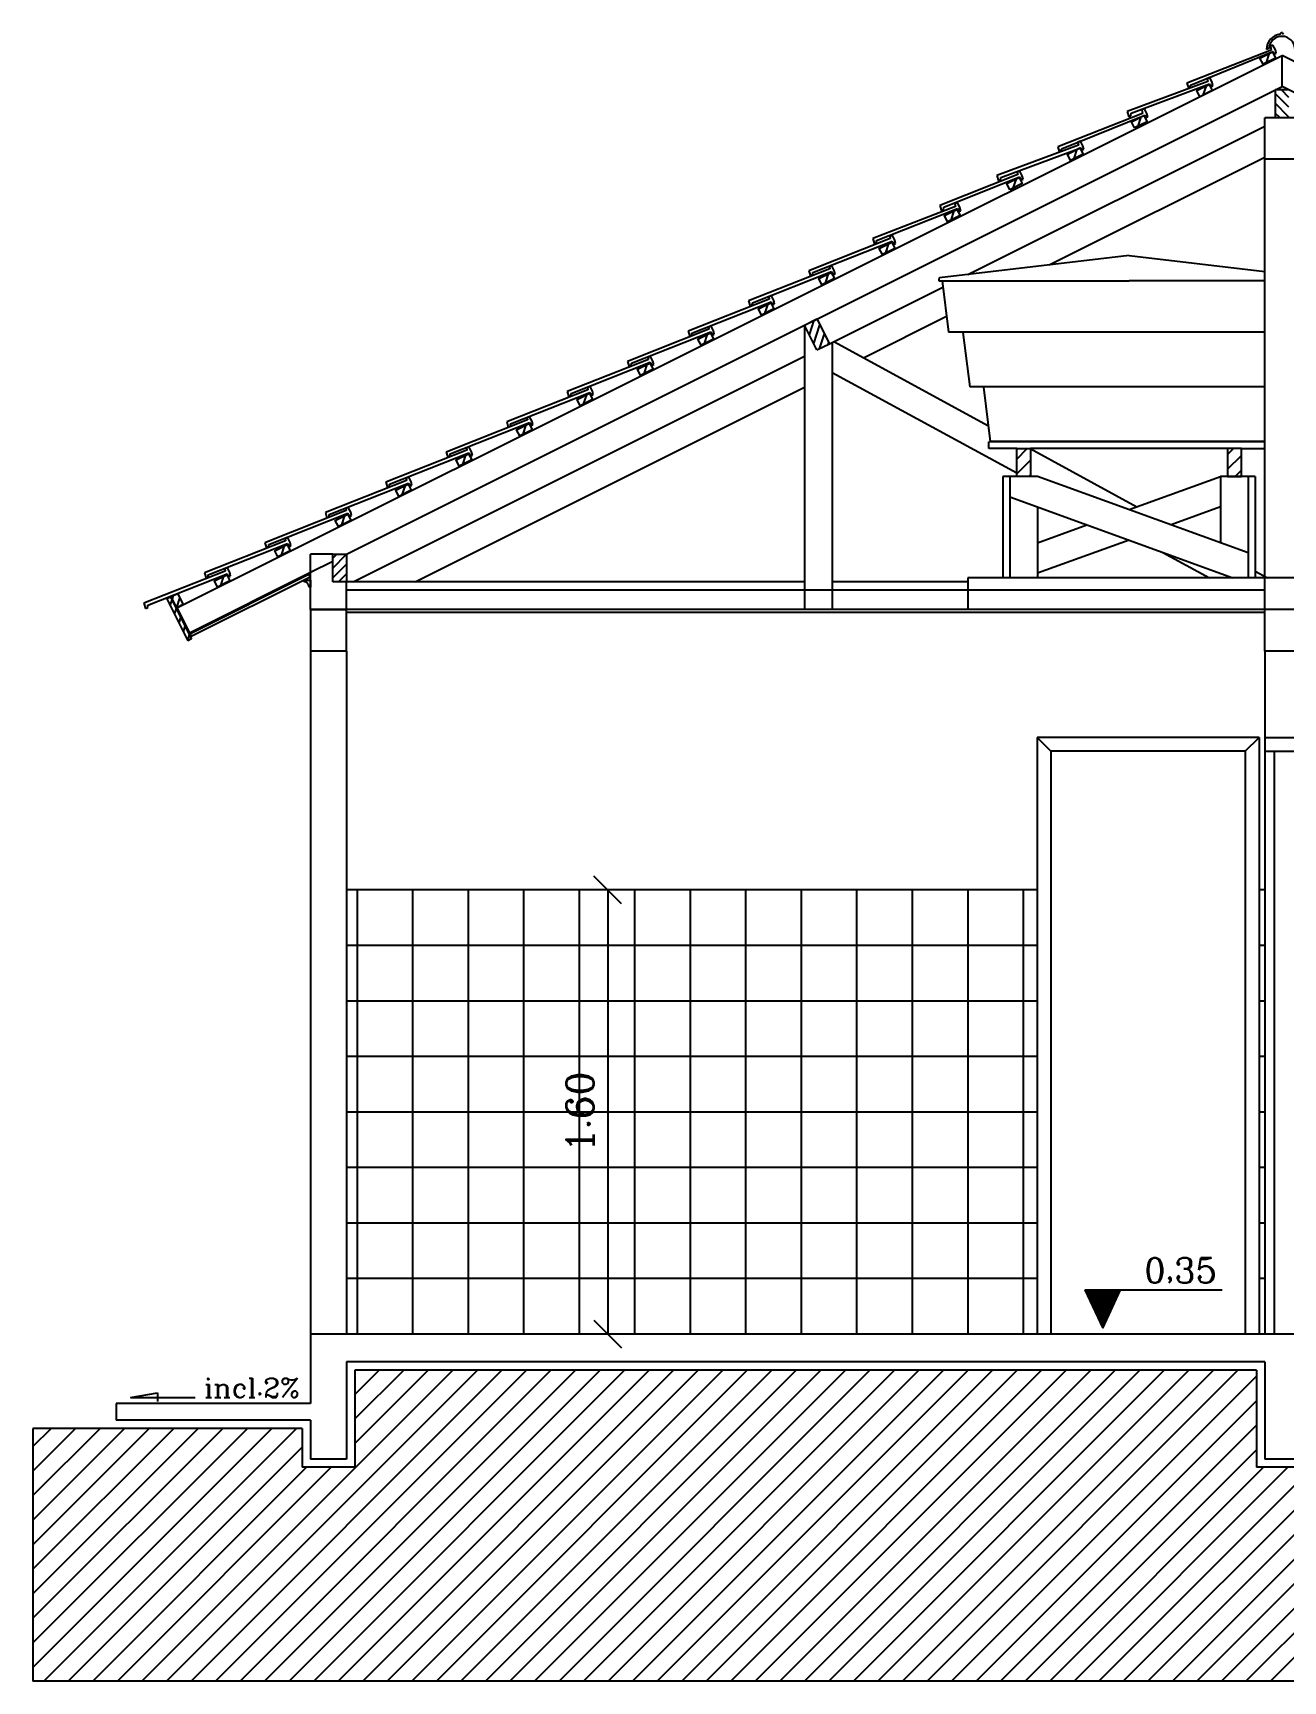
# Model space of a CAD drawing. Extents: x -36 to 60, y 199 to 483.
# Drawn here: x -20.31 to -15.81, y 214.14 to 220.07 of the extents above; entities that cross this region are included whole.
import ezdxf
from ezdxf.enums import TextEntityAlignment as Align

# ---------------------------------------------------------------- set-up
doc = ezdxf.new("R2010")
doc.units = 0
doc.header["$LTSCALE"] = 20
doc.linetypes.add('DASHED2', pattern=[0.375, 0.25, -0.125])
doc.layers.get('0').update_dxf_attribs({"linetype": 'CONTINUOUS'})
doc.layers.get('DEFPOINTS').update_dxf_attribs({"linetype": 'CONTINUOUS'})
for name, color, linetype in [('AZULEJO', 30, 'CONTINUOUS'), ('CONCRETO', 5, 'CONTINUOUS'), ('CORTETERRA', 244, 'CONTINUOUS'), ('COTAS', 30, 'CONTINUOUS'), ('EQUIPAMENTOS', 244, 'CONTINUOUS'), ('MADEIRAME', 244, 'CONTINUOUS'), ('PAREDE', 7, 'CONTINUOUS'), ('PAREDECORTE', 3, 'CONTINUOUS'), ('PISO', 244, 'CONTINUOUS'), ('PORTA', 1, 'CONTINUOUS'), ('TEXTO', 1, 'CONTINUOUS'), ('VISTAL', 30, 'CONTINUOUS'), ('VISTAP', 244, 'CONTINUOUS')]:
    doc.layers.add(name, color=color, linetype=linetype)
doc.styles.add('ROMANC', font='romanc')
doc.dimstyles.get("Standard").update_dxf_attribs({"dimscale": 0, "dimtxt": 0.1, "dimasz": 0.05, "dimexe": 0.1, "dimexo": 0.062, "dimgap": 0.05, "dimtad": 1, "dimtoh": 1, "dimzin": 0, "dimtxsty": 'ROMANC', "dimblk1": 'DOT', "dimblk2": 'DOT', "dimsah": 1, "dimcen": 0.09, "dimclrd": 202, "dimclre": 202, "dimclrt": 244, "dimazin": 3, "dimtfac": 1, "dimtofl": 0, "dimtmove": 0, "dimatfit": 3, "dimtolj": 1, "dimtzin": 0})

# ---------------------------------------------------------------- blocks, each defined once
blk = doc.blocks.new('*X10')
at = {"color": 0, "linetype": 'DASHED2'}
for p, q in [((144.7944, 79.1395), (144.7978, 79.143)), ((144.8082, 79.118), (144.8332, 79.143)), ((144.8436, 79.118), (144.8444, 79.1188))]:
    blk.add_line(p, q, dxfattribs=at)
blk = doc.blocks.new('*X9')
at = {"color": 0, "linetype": 'DASHED2'}
for p, q in [((147.0522, 79.1346), (147.0796, 79.162)), ((147.0522, 79.0992), (147.1022, 79.1492)), ((147.0522, 79.0639), (147.1022, 79.1139)), ((147.0856, 79.062), (147.1022, 79.0785))]:
    blk.add_line(p, q, dxfattribs=at)
blk = doc.blocks.new('*X11')
at = {"color": 0, "linetype": 'DASHED2'}
for p, q in [((146.4352, 78.9772), (146.4741, 79.0161)), ((146.4352, 79.0126), (146.4388, 79.0161)), ((146.4352, 78.9419), (146.4852, 78.9919)), ((146.4448, 78.9161), (146.4852, 78.9565)), ((146.4802, 78.9161), (146.4852, 78.9212))]:
    blk.add_line(p, q, dxfattribs=at)
blk = doc.blocks.new('*X6')
at = {"color": 0, "linetype": 'DASHED2'}
for p, q in [((144.1572, 77.7245), (144.1722, 77.7395)), ((144.1572, 77.6892), (144.2072, 77.7392)), ((144.1572, 77.6538), (144.2072, 77.7038)), ((144.1782, 77.6395), (144.2072, 77.6685))]:
    blk.add_line(p, q, dxfattribs=at)
blk = doc.blocks.new('*X12')
at = {"color": 0, "linetype": 'DASHED2'}
for p, q in [((142.7874, 77.5214), (142.8024, 77.5364)), ((142.7874, 77.486), (142.8024, 77.501)), ((142.7874, 77.4507), (142.8024, 77.4657)), ((142.7874, 77.4153), (142.8024, 77.4303)), ((142.7874, 77.38), (142.8024, 77.395))]:
    blk.add_line(p, q, dxfattribs=at)
blk = doc.blocks.new('*X13')
at = {"color": 0, "linetype": 'DASHED2'}
for p, q in [((142.805, 77.539), (142.8141, 77.5481)), ((142.805, 77.5037), (142.83, 77.5287))]:
    blk.add_line(p, q, dxfattribs=at)
blk = doc.blocks.new('*X25')
at = {"color": 0, "linetype": 'CONTINUOUS'}
for p, q in [((-9.3923, 241.6129), (-9.3542, 241.6511)), ((-9.3923, 241.5599), (-9.3423, 241.6099)), ((-8.6329, 241.6299), (-8.6117, 241.6511)), ((-8.6329, 241.5768), (-8.5829, 241.6268)), ((-9.3481, 241.5511), (-9.3423, 241.5568)), ((-8.6056, 241.5511), (-8.5829, 241.5738))]:
    blk.add_line(p, q, dxfattribs=at)
blk = doc.blocks.new('*X23')
at = {"color": 0}
for p, q in [((191.8346, 96.81), (191.8357, 96.8112)), ((191.8352, 96.8088), (191.8375, 96.8112)), ((191.8357, 96.8076), (191.8392, 96.8112)), ((191.8363, 96.8064), (191.841, 96.8112)), ((191.8369, 96.8052), (191.8428, 96.8112)), ((191.8374, 96.804), (191.8445, 96.8112)), ((191.838, 96.8028), (191.8463, 96.8112)), ((191.8386, 96.8016), (191.8481, 96.8112)), ((191.8391, 96.8004), (191.8498, 96.8112)), ((191.8397, 96.7992), (191.8516, 96.8112)), ((191.8403, 96.798), (191.8534, 96.8112)), ((191.8408, 96.7968), (191.8551, 96.8112)), ((191.8414, 96.7956), (191.8569, 96.8112)), ((191.842, 96.7944), (191.8587, 96.8112)), ((191.8425, 96.7932), (191.8605, 96.8112)), ((191.8431, 96.792), (191.8622, 96.8112)), ((191.8436, 96.7908), (191.864, 96.8112)), ((191.8442, 96.7896), (191.8658, 96.8112)), ((191.8448, 96.7884), (191.8675, 96.8112)), ((191.8453, 96.7872), (191.8693, 96.8112)), ((191.8459, 96.786), (191.8711, 96.8112)), ((191.8465, 96.7848), (191.8728, 96.8112)), ((191.847, 96.7836), (191.8746, 96.8112)), ((191.8476, 96.7824), (191.8764, 96.8112)), ((191.8482, 96.7812), (191.8781, 96.8112)), ((191.8487, 96.78), (191.8799, 96.8112)), ((191.8493, 96.7788), (191.8817, 96.8112)), ((191.8499, 96.7776), (191.8834, 96.8112)), ((191.8504, 96.7764), (191.8852, 96.8112)), ((191.851, 96.7752), (191.887, 96.8112)), ((191.8516, 96.774), (191.8887, 96.8112)), ((191.8521, 96.7728), (191.8905, 96.8112)), ((191.8527, 96.7716), (191.8923, 96.8112)), ((191.8533, 96.7704), (191.894, 96.8112)), ((191.8538, 96.7692), (191.8958, 96.8112)), ((191.8544, 96.768), (191.8976, 96.8112)), ((191.855, 96.7668), (191.8972, 96.809)), ((191.8555, 96.7656), (191.8957, 96.8057)), ((191.8561, 96.7644), (191.8942, 96.8025)), ((191.8567, 96.7632), (191.8927, 96.7992)), ((191.8572, 96.762), (191.8913, 96.796)), ((191.8578, 96.7608), (191.8898, 96.7928)), ((191.8584, 96.7596), (191.8883, 96.7895)), ((191.8589, 96.7584), (191.8868, 96.7863)), ((191.8595, 96.7572), (191.8853, 96.783)), ((191.8601, 96.756), (191.8839, 96.7798)), ((191.8606, 96.7548), (191.8824, 96.7765)), ((191.8612, 96.7536), (191.8809, 96.7733)), ((191.8618, 96.7524), (191.8794, 96.77)), ((191.8623, 96.7512), (191.8779, 96.7668)), ((191.8629, 96.75), (191.8765, 96.7635)), ((191.8635, 96.7488), (191.875, 96.7603)), ((191.864, 96.7476), (191.8735, 96.757)), ((191.8646, 96.7464), (191.872, 96.7538)), ((191.8652, 96.7452), (191.8705, 96.7505)), ((191.8657, 96.744), (191.8691, 96.7473)), ((191.8663, 96.7428), (191.8676, 96.744))]:
    blk.add_line(p, q, dxfattribs=at)
blk = doc.blocks.new('_OBLIQUE')
at = {"color": 0, "linetype": 'BYBLOCK'}
blk.add_line((-0.5, -0.5), (0.5, 0.5), dxfattribs=at)
blk = doc.blocks.new('*D26')
at = {"color": 30, "linetype": 'BYBLOCK'}
for p, q in [((-18.0413, 216.9861), (-18.3381, 216.9861)), ((-18.2381, 216.9861), (-18.2381, 215.3861)), ((-18.0413, 215.3861), (-18.3381, 215.3861))]:
    blk.add_line(p, q, dxfattribs=at)
at = {"layer": 'DEFPOINTS', "color": 0, "linetype": 'BYBLOCK'}
for p in [(-17.1413, 216.9861), (-18.2381, 215.3861), (-17.1413, 215.3861)]:
    blk.add_point(p, dxfattribs=at)
at = {"color": 30, "linetype": 'BYBLOCK', "xscale": 0.1, "yscale": 0.1, "zscale": 0.1}
for p, rotation in [((-18.2381, 216.9861), 90), ((-18.2381, 215.3861), 270)]:
    blk.add_blockref('_OBLIQUE', p, dxfattribs=dict(at, rotation=rotation))
at = {"color": 244, "linetype": 'BYBLOCK', "insert": (-18.3381, 216.1861), "char_height": 0.1, "attachment_point": 5, "rotation": 90, "style": 'ROMANC'}
blk.add_mtext('\\A1;1.60', dxfattribs=at)
blk = doc.blocks.new('*X122')
at = {"color": 0, "linetype": 'CONTINUOUS'}
for p, q in [((-19.9162, 214.1361), (-18.7962, 215.2561)), ((-19.8278, 214.1361), (-18.7078, 215.2561)), ((-19.7394, 214.1361), (-18.6194, 215.2561)), ((-19.651, 214.1361), (-18.531, 215.2561)), ((-19.5626, 214.1361), (-18.4426, 215.2561)), ((-19.4743, 214.1361), (-18.3543, 215.2561)), ((-19.3859, 214.1361), (-18.2659, 215.2561)), ((-19.2975, 214.1361), (-18.1775, 215.2561)), ((-19.2091, 214.1361), (-18.0891, 215.2561)), ((-19.1488, 214.9919), (-18.8846, 215.2561)), ((-19.1488, 215.0803), (-18.973, 215.2561)), ((-19.1488, 215.1687), (-19.0614, 215.2561)), ((-19.1207, 214.1361), (-18.0007, 215.2561)), ((-19.0323, 214.1361), (-17.9123, 215.2561)), ((-18.9439, 214.1361), (-17.8239, 215.2561)), ((-18.8555, 214.1361), (-17.7355, 215.2561)), ((-18.7671, 214.1361), (-17.6471, 215.2561)), ((-18.6788, 214.1361), (-17.5588, 215.2561)), ((-18.5904, 214.1361), (-17.4704, 215.2561)), ((-18.502, 214.1361), (-17.382, 215.2561)), ((-18.4136, 214.1361), (-17.2936, 215.2561)), ((-18.3252, 214.1361), (-17.2052, 215.2561)), ((-18.2368, 214.1361), (-17.1168, 215.2561)), ((-18.1484, 214.1361), (-17.0284, 215.2561)), ((-18.06, 214.1361), (-16.94, 215.2561)), ((-17.9717, 214.1361), (-16.8517, 215.2561)), ((-17.8833, 214.1361), (-16.7633, 215.2561)), ((-17.7949, 214.1361), (-16.6749, 215.2561)), ((-17.7065, 214.1361), (-16.5865, 215.2561)), ((-17.6181, 214.1361), (-16.4981, 215.2561)), ((-17.5297, 214.1361), (-16.4097, 215.2561)), ((-17.4413, 214.1361), (-16.3213, 215.2561)), ((-17.3529, 214.1361), (-16.2329, 215.2561)), ((-17.2645, 214.1361), (-16.1445, 215.2561)), ((-17.1762, 214.1361), (-16.0562, 215.2561)), ((-17.0878, 214.1361), (-15.9678, 215.2561)), ((-16.9994, 214.1361), (-15.9013, 215.2342)), ((-16.911, 214.1361), (-15.9013, 215.1458)), ((-16.4691, 214.1361), (-15.4991, 215.1061)), ((-16.3807, 214.1361), (-15.4107, 215.1061)), ((-16.2923, 214.1361), (-15.3223, 215.1061)), ((-16.2039, 214.1361), (-15.2339, 215.1061)), ((-16.1155, 214.1361), (-15.1455, 215.1061)), ((-16.0271, 214.1361), (-15.0571, 215.1061)), ((-15.9387, 214.1361), (-14.9687, 215.1061)), ((-15.8503, 214.1361), (-14.8803, 215.1061)), ((-15.7619, 214.1361), (-14.7919, 215.1061)), ((-15.7163, 214.9773), (-15.5874, 215.1061)), ((-15.7163, 215.0656), (-15.6758, 215.1061)), ((-15.6736, 214.1361), (-14.7036, 215.1061)), ((-15.5852, 214.1361), (-14.6152, 215.1061)), ((-15.4968, 214.1361), (-14.5268, 215.1061)), ((-15.4084, 214.1361), (-14.4384, 215.1061)), ((-15.32, 214.1361), (-14.35, 215.1061)), ((-15.2316, 214.1361), (-14.2616, 215.1061)), ((-15.1432, 214.1361), (-14.1954, 215.0839)), ((-20.3088, 214.1855), (-19.4481, 215.0461)), ((-20.3088, 214.2738), (-19.5365, 215.0461)), ((-20.3088, 214.3622), (-19.6249, 215.0461)), ((-20.3088, 214.4506), (-19.7133, 215.0461)), ((-20.3088, 214.539), (-19.8017, 215.0461)), ((-20.3088, 214.6274), (-19.8901, 215.0461)), ((-20.3088, 214.7158), (-19.9785, 215.0461)), ((-20.3088, 214.8042), (-20.0669, 215.0461)), ((-20.3088, 214.8926), (-20.1552, 215.0461)), ((-20.3088, 214.981), (-20.2436, 215.0461)), ((-20.2697, 214.1361), (-19.3597, 215.0461)), ((-16.8226, 214.1361), (-15.9013, 215.0574)), ((-14.7013, 214.1361), (-13.7913, 215.0461)), ((-14.6129, 214.1361), (-13.7029, 215.0461)), ((-14.5245, 214.1361), (-13.6145, 215.0461)), ((-14.4361, 214.1361), (-13.5261, 215.0461)), ((-14.3477, 214.1361), (-13.4377, 215.0461)), ((-14.2593, 214.1361), (-13.3493, 215.0461)), ((-14.171, 214.1361), (-13.261, 215.0461)), ((-14.0826, 214.1361), (-13.1726, 215.0461)), ((-14.0154, 214.9988), (-13.9681, 215.0461)), ((-14.0154, 214.9104), (-13.8797, 215.0461)), ((-13.9942, 214.1361), (-13.0842, 215.0461)), ((-13.9058, 214.1361), (-12.9958, 215.0461)), ((-13.8174, 214.1361), (-12.9074, 215.0461)), ((-13.729, 214.1361), (-12.819, 215.0461)), ((-13.6406, 214.1361), (-12.7306, 215.0461)), ((-13.5522, 214.1361), (-12.6422, 215.0461)), ((-13.4638, 214.1361), (-12.5538, 215.0461)), ((-13.3755, 214.1361), (-12.4655, 215.0461)), ((-13.2871, 214.1361), (-12.3771, 215.0461)), ((-13.1987, 214.1361), (-12.2887, 215.0461)), ((-13.1103, 214.1361), (-12.2003, 215.0461)), ((-13.0219, 214.1361), (-12.1119, 215.0461)), ((-12.9335, 214.1361), (-12.0235, 215.0461)), ((-12.8451, 214.1361), (-11.9351, 215.0461)), ((-12.7567, 214.1361), (-11.8467, 215.0461)), ((-12.6684, 214.1361), (-11.7584, 215.0461)), ((-12.58, 214.1361), (-11.67, 215.0461)), ((-12.4916, 214.1361), (-11.5816, 215.0461)), ((-12.4032, 214.1361), (-11.4932, 215.0461)), ((-12.3148, 214.1361), (-11.4048, 215.0461)), ((-12.2264, 214.1361), (-11.3164, 215.0461)), ((-20.1814, 214.1361), (-19.3388, 214.9787)), ((-16.7342, 214.1361), (-15.9013, 214.969)), ((-15.0548, 214.1361), (-14.1954, 214.9955)), ((-12.138, 214.1361), (-11.2985, 214.9756)), ((-20.093, 214.1361), (-19.323, 214.9061)), ((-20.0046, 214.1361), (-19.2346, 214.9061)), ((-16.6458, 214.1361), (-15.8758, 214.9061)), ((-16.5574, 214.1361), (-15.7874, 214.9061)), ((-14.9664, 214.1361), (-14.1954, 214.9072)), ((-14.8781, 214.1361), (-14.1124, 214.9018)), ((-14.7897, 214.1361), (-14.024, 214.9018)), ((-12.0496, 214.1361), (-11.2985, 214.8872)), ((-11.9612, 214.1361), (-11.2985, 214.7989)), ((-11.8729, 214.1361), (-11.2985, 214.7105)), ((-11.7845, 214.1361), (-11.2985, 214.6221)), ((-11.6961, 214.1361), (-11.2985, 214.5337)), ((-11.6077, 214.1361), (-11.2985, 214.4453)), ((-11.5193, 214.1361), (-11.2985, 214.3569)), ((-11.4309, 214.1361), (-11.2985, 214.2685)), ((-11.3425, 214.1361), (-11.2985, 214.1801))]:
    blk.add_line(p, q, dxfattribs=at)

msp = doc.modelspace()

# ---------------------------------------------------------------- linework, layer by layer
at = {"layer": 'AZULEJO', "color": 30, "linetype": 'CONTINUOUS'}
for p, q in [((-16.6913, 216.9861), (-19.1788, 216.9861)), ((-15.8713, 216.9861), (-15.8913, 216.9861)), ((-16.6913, 216.7861), (-19.1788, 216.7861)), ((-15.8713, 216.7861), (-15.8913, 216.7861)), ((-16.6913, 216.5861), (-19.1788, 216.5861)), ((-15.8713, 216.5861), (-15.8913, 216.5861)), ((-16.6913, 216.3861), (-19.1788, 216.3861)), ((-15.8713, 216.3861), (-15.8913, 216.3861)), ((-16.6913, 216.1861), (-19.1788, 216.1861)), ((-15.8713, 216.1861), (-15.8913, 216.1861)), ((-16.6913, 215.9861), (-19.1788, 215.9861)), ((-15.8713, 215.9861), (-15.8913, 215.9861)), ((-16.6913, 215.7861), (-19.1788, 215.7861)), ((-15.8713, 215.7861), (-15.8913, 215.7861)), ((-16.6913, 215.5861), (-19.1788, 215.5861)), ((-15.8713, 215.5861), (-15.8913, 215.5861))]:
    msp.add_line(p, q, dxfattribs=at)
at = {"layer": 'CONCRETO', "color": 5, "linetype": 'CONTINUOUS'}
for p, q in [((-15.8713, 219.6186), (-15.8713, 219.7686)), ((-15.7413, 219.7686), (-15.8713, 219.7686)), ((-15.7413, 219.6186), (-15.8713, 219.6186)), ((-19.3088, 217.9961), (-19.3088, 217.8461)), ((-19.1788, 217.9961), (-19.3088, 217.9961)), ((-19.1788, 217.8461), (-19.1788, 217.9961)), ((-15.7413, 217.9961), (-15.8713, 217.9961)), ((-15.8713, 217.8461), (-15.8713, 217.9961)), ((-19.1788, 217.8461), (-19.3088, 217.8461)), ((-15.7413, 217.8461), (-15.8713, 217.8461)), ((-15.8713, 217.5361), (-15.7413, 217.5361)), ((-15.8713, 217.5361), (-15.8713, 217.4861)), ((-15.8713, 217.4861), (-15.7413, 217.4861)), ((-15.7413, 215.3861), (-19.3088, 215.3861)), ((-19.3088, 215.3861), (-19.3088, 215.1361)), ((-15.8713, 215.2861), (-19.1788, 215.2861)), ((-19.1788, 215.2861), (-19.1788, 214.9361)), ((-15.8713, 215.2861), (-15.8713, 214.9361)), ((-20.0088, 215.1361), (-20.0088, 215.0761)), ((-19.3088, 215.1361), (-20.0088, 215.1361)), ((-19.3088, 215.0761), (-20.0088, 215.0761)), ((-19.3088, 215.0761), (-19.3088, 214.9361)), ((-19.1788, 214.9361), (-19.3088, 214.9361)), ((-15.7413, 214.9361), (-15.8713, 214.9361))]:
    msp.add_line(p, q, dxfattribs=at)
at = {"layer": 'CONCRETO', "linetype": 'CONTINUOUS'}
msp.add_line((-19.3088, 217.9961), (-19.1788, 217.9961), dxfattribs=at)
at = {"layer": 'CONCRETO', "color": 244, "linetype": 'CONTINUOUS'}
msp.add_line((-19.3388, 215.0461), (-20.3088, 215.0461), dxfattribs=at)
at = {"layer": 'CORTETERRA', "color": 244, "linetype": 'CONTINUOUS'}
for p, q in [((-15.9013, 215.2561), (-19.1488, 215.2561)), ((-19.1488, 215.2561), (-19.1488, 214.9061)), ((-15.9013, 215.2561), (-15.9013, 214.9061)), ((-20.3088, 215.0461), (-20.3088, 214.1361)), ((-19.3388, 215.0461), (-19.3388, 214.9061)), ((-19.1488, 214.9061), (-19.3388, 214.9061)), ((-15.7163, 214.9061), (-15.9013, 214.9061)), ((-11.2985, 214.1361), (-20.3088, 214.1361))]:
    msp.add_line(p, q, dxfattribs=at)
at = {"layer": 'EQUIPAMENTOS', "color": 244, "linetype": 'CONTINUOUS'}
for p, q in [((-16.6413, 217.4861), (-16.6913, 217.5361)), ((-16.6913, 217.5361), (-16.6913, 215.3861)), ((-15.8913, 217.5361), (-16.6913, 217.5361)), ((-15.9413, 217.4861), (-15.8913, 217.5361)), ((-15.8913, 217.5361), (-15.8913, 215.3861)), ((-16.6413, 217.4861), (-16.6413, 215.3861)), ((-15.9413, 217.4861), (-16.6413, 217.4861)), ((-15.9413, 217.4861), (-15.9413, 215.3861)), ((-19.9574, 215.1579), (-19.8602, 215.1748)), ((-19.9574, 215.1579), (-19.725, 215.1579)), ((-19.8602, 215.1748), (-19.8602, 215.1438))]:
    msp.add_line(p, q, dxfattribs=at)
at = {"layer": 'MADEIRAME', "color": 244, "linetype": 'CONTINUOUS'}
for p, q in [((-15.8713, 217.9961), (-15.8713, 219.6186)), ((-16.763, 218.602), (-16.7616, 218.6013)), ((-19.1788, 218.0961), (-19.2288, 218.0961)), ((-15.8713, 217.9961), (-19.1788, 217.9961)), ((-15.8713, 217.9861), (-19.1788, 217.9861))]:
    msp.add_line(p, q, dxfattribs=at)
at = {"layer": 'MADEIRAME', "color": 30, "linetype": 'CONTINUOUS'}
for p, q in [((-17.424, 218.9617), (-16.8669, 218.6586)), ((-17.429, 218.8506), (-16.7647, 218.4891)), ((-16.7156, 218.5763), (-16.3314, 218.3671)), ((-16.2382, 218.2026), (-16.0702, 218.1112)), ((-17.529, 218.0961), (-19.1788, 218.0961)), ((-16.9413, 218.0961), (-17.429, 218.0961)), ((-15.9052, 218.1352), (-15.861, 218.1112)), ((-15.8713, 218.0661), (-19.1788, 218.0661))]:
    msp.add_line(p, q, dxfattribs=at)
at = {"layer": 'PAREDE', "color": 3, "linetype": 'CONTINUOUS'}
for p, q in [((-19.3088, 217.8461), (-19.3088, 215.3861)), ((-19.1788, 217.8461), (-19.1788, 215.3861)), ((-15.8713, 217.8461), (-15.8713, 217.5361))]:
    msp.add_line(p, q, dxfattribs=at)
at = {"layer": 'PAREDECORTE', "color": 3}
for p, q in [((-19.3088, 217.9961), (-19.3088, 218.1961)), ((-19.1788, 217.9961), (-19.1788, 218.0961))]:
    msp.add_line(p, q, dxfattribs=at)
at = {"layer": 'PAREDECORTE', "color": 3, "linetype": 'CONTINUOUS'}
msp.add_line((-19.2288, 218.1961), (-19.3088, 218.1961), dxfattribs=at)
at = {"layer": 'PISO', "color": 244}
for p, q in [((-15.7413, 218.1112), (-16.9413, 218.1112)), ((-16.9413, 218.1112), (-16.9413, 217.9961))]:
    msp.add_line(p, q, dxfattribs=at)
at = {"layer": 'PORTA', "color": 1, "linetype": 'CONTINUOUS'}
for p, q in [((-15.8713, 217.4861), (-15.8713, 215.3861)), ((-15.8374, 217.4861), (-15.8374, 215.3887))]:
    msp.add_line(p, q, dxfattribs=at)
at = {"layer": 'PORTA', "color": 30, "linetype": 'CONTINUOUS'}
for p, q in [((-19.1413, 216.9861), (-19.1413, 215.3861)), ((-18.9413, 216.9861), (-18.9413, 215.3861)), ((-18.7413, 216.9861), (-18.7413, 215.3861)), ((-18.5413, 216.9861), (-18.5413, 215.3861)), ((-18.3413, 216.9861), (-18.3413, 215.3861)), ((-18.1413, 216.9861), (-18.1413, 215.3861)), ((-17.9413, 216.9861), (-17.9413, 215.3861)), ((-17.7413, 216.9861), (-17.7413, 215.3861)), ((-17.5413, 216.9861), (-17.5413, 215.3861)), ((-17.3413, 216.9861), (-17.3413, 215.3861)), ((-17.1413, 216.9861), (-17.1413, 215.3861)), ((-16.9413, 216.9861), (-16.9413, 215.3861)), ((-16.7413, 216.9861), (-16.7413, 215.3861)), ((-15.9413, 216.9861), (-15.9413, 215.3861))]:
    msp.add_line(p, q, dxfattribs=at)
at = {"layer": 'TEXTO', "color": 1}
for p, q in [((-16.5193, 215.5453), (-16.4541, 215.407)), ((-16.5193, 215.5453), (-16.0248, 215.5453)), ((-16.4541, 215.407), (-16.3909, 215.5458))]:
    msp.add_line(p, q, dxfattribs=at)
at = {"layer": 'VISTAL', "color": 244}
for p, q in [((-19.7901, 218.0023), (-15.8088, 219.993)), ((-19.1788, 218.1961), (-15.8088, 219.8811)), ((-19.1788, 218.1961), (-15.8088, 219.8811)), ((-15.3028, 219.6281), (-15.8088, 219.8811)), ((-19.7454, 217.9129), (-19.3088, 218.1311))]:
    msp.add_line(p, q, dxfattribs=at)
at = {"layer": 'VISTAL', "color": 244, "linetype": 'CONTINUOUS'}
for p, q in [((-15.2557, 219.7164), (-15.8088, 219.993)), ((-15.8088, 219.8811), (-15.8088, 219.993)), ((-15.8713, 218.6013), (-16.8647, 218.6013)), ((-16.8647, 218.5763), (-16.8647, 218.6013)), ((-16.7647, 218.5763), (-16.8647, 218.5763)), ((-16.7647, 218.5763), (-16.7147, 218.5763)), ((-16.7647, 218.4763), (-16.7647, 218.5763)), ((-15.9552, 218.5763), (-16.7147, 218.5763)), ((-16.7147, 218.5763), (-16.7147, 218.4763)), ((-16.0052, 218.5763), (-16.0052, 218.4763)), ((-15.9552, 218.5763), (-15.8713, 218.5763)), ((-15.9552, 218.4763), (-15.9552, 218.5763)), ((-16.6897, 218.4763), (-16.8147, 218.4763)), ((-16.8147, 218.4763), (-16.8147, 218.1112)), ((-16.7897, 218.4763), (-16.7897, 218.1112)), ((-15.9302, 218.2011), (-16.6897, 218.4763)), ((-16.36, 218.3568), (-16.0302, 218.4763)), ((-15.9052, 218.4763), (-16.0302, 218.4763)), ((-16.0302, 218.4763), (-16.0302, 218.2373)), ((-16.0052, 218.4763), (-15.9552, 218.4763)), ((-15.9302, 218.4763), (-15.9302, 218.1112)), ((-15.9052, 218.4763), (-15.9052, 218.1112)), ((-16.7897, 218.4024), (-15.986, 218.1112)), ((-16.6897, 218.3662), (-16.6897, 218.1112)), ((-16.0302, 218.3662), (-16.2081, 218.3017)), ((-16.6897, 218.2373), (-16.5118, 218.3017)), ((-16.36, 218.2467), (-16.6897, 218.1272))]:
    msp.add_line(p, q, dxfattribs=at)
at = {"layer": 'VISTAL', "color": 30}
for p, q in [((-16.6475, 219.2382), (-15.8713, 219.6263)), ((-17.317, 218.9035), (-17.0179, 219.053)), ((-17.529, 219.0212), (-17.529, 217.9961)), ((-17.429, 218.9593), (-17.429, 217.9961)), ((-19.1552, 218.0961), (-17.529, 218.9093)), ((-18.9316, 218.0961), (-17.529, 218.7975))]:
    msp.add_line(p, q, dxfattribs=at)
at = {"layer": 'VISTAL', "color": 30, "linetype": 'DASHED2', "ltscale": 0.1}
msp.add_line((-19.3088, 218.1311), (-19.2288, 218.1711), dxfattribs=at)
at = {"layer": 'VISTAL', "color": 244, "linetype": 'DASHED2'}
msp.add_line((-19.7901, 218.0023), (-19.7454, 217.9129), dxfattribs=at)
at = {"layer": 'VISTAP', "color": 244, "linetype": 'CONTINUOUS'}
for p, q in [((-15.8124, 220.0738), (-15.8151, 220.0692)), ((-15.8066, 220.0738), (-15.8124, 220.0738)), ((-15.8066, 220.0738), (-15.8038, 220.0693)), ((-15.8484, 220.0122), (-16.1512, 219.8925)), ((-16.1381, 219.8862), (-15.8415, 220.0073)), ((-15.8562, 220.0175), (-15.8643, 220.0143)), ((-15.8414, 220.0298), (-15.8508, 220.0265)), ((-15.8508, 220.0265), (-15.8484, 220.0122)), ((-15.8415, 220.0073), (-15.8355, 219.9986)), ((-15.8329, 220.0128), (-15.8414, 220.0298)), ((-15.8355, 219.9986), (-15.8302, 220.0007)), ((-15.8302, 220.0007), (-15.8329, 220.0128)), ((-16.0767, 219.8988), (-16.3664, 219.791)), ((-16.3526, 219.7843), (-16.0696, 219.8909)), ((-16.1512, 219.8925), (-16.1461, 219.8759)), ((-16.1461, 219.8759), (-16.1385, 219.879)), ((-16.1385, 219.879), (-16.1381, 219.8862)), ((-16.0691, 219.9128), (-16.0785, 219.9095)), ((-16.0785, 219.9095), (-16.0767, 219.8988)), ((-16.0696, 219.8909), (-16.0632, 219.8815)), ((-16.0606, 219.8958), (-16.0691, 219.9128)), ((-16.0632, 219.8815), (-16.0579, 219.8836)), ((-16.0579, 219.8836), (-16.0606, 219.8958)), ((-16.311, 219.7837), (-16.6165, 219.663)), ((-16.6037, 219.6558), (-16.3035, 219.7776)), ((-16.3664, 219.791), (-16.3607, 219.7722)), ((-16.3607, 219.7722), (-16.3531, 219.7753)), ((-16.3531, 219.7753), (-16.3526, 219.7843)), ((-16.304, 219.8009), (-16.3133, 219.7976)), ((-16.3133, 219.7976), (-16.311, 219.7837)), ((-16.2955, 219.7839), (-16.304, 219.8009)), ((-16.3035, 219.7776), (-16.298, 219.7696)), ((-16.298, 219.7696), (-16.2927, 219.7717)), ((-16.2927, 219.7717), (-16.2955, 219.7839)), ((-16.5422, 219.6695), (-16.8363, 219.5597)), ((-16.8224, 219.553), (-16.5341, 219.6605)), ((-16.6165, 219.663), (-16.6116, 219.6471)), ((-16.6116, 219.6471), (-16.604, 219.6502)), ((-16.6116, 219.6471), (-16.604, 219.6502)), ((-16.604, 219.6502), (-16.6037, 219.6558)), ((-16.5347, 219.6839), (-16.544, 219.6807)), ((-16.544, 219.6807), (-16.5422, 219.6695)), ((-16.5262, 219.6669), (-16.5347, 219.6839)), ((-16.5341, 219.6605), (-16.5287, 219.6527)), ((-16.5287, 219.6527), (-16.5234, 219.6548)), ((-16.5234, 219.6548), (-16.5262, 219.6669)), ((-16.7532, 219.5763), (-16.7625, 219.573)), ((-16.7447, 219.5593), (-16.7532, 219.5763)), ((-16.7609, 219.5634), (-17.0416, 219.4524)), ((-17.0278, 219.4456), (-16.7541, 219.555)), ((-16.8363, 219.5597), (-16.8305, 219.5408)), ((-16.8305, 219.5408), (-16.8229, 219.5439)), ((-16.8229, 219.5439), (-16.8224, 219.553)), ((-16.7625, 219.573), (-16.7609, 219.5634)), ((-16.7541, 219.555), (-16.7472, 219.5451)), ((-16.7472, 219.5451), (-16.7419, 219.5472)), ((-16.7419, 219.5472), (-16.7447, 219.5593)), ((-16.9777, 219.4624), (-16.9871, 219.4592)), ((-16.9871, 219.4592), (-16.9854, 219.449)), ((-16.9692, 219.4454), (-16.9777, 219.4624)), ((-16.9854, 219.449), (-17.2836, 219.3328)), ((-17.2693, 219.3261), (-16.9785, 219.441)), ((-17.0416, 219.4524), (-17.0359, 219.4335)), ((-17.0359, 219.4335), (-17.0283, 219.4366)), ((-17.0283, 219.4366), (-17.0278, 219.4456)), ((-16.9785, 219.441), (-16.9717, 219.4312)), ((-16.9717, 219.4312), (-16.9664, 219.4333)), ((-16.9664, 219.4333), (-16.9692, 219.4454)), ((-17.2126, 219.3442), (-17.2219, 219.341)), ((-17.2219, 219.341), (-17.2206, 219.3329)), ((-17.2041, 219.3273), (-17.2126, 219.3442)), ((-17.2206, 219.3329), (-17.5131, 219.2173)), ((-17.4992, 219.2106), (-17.2138, 219.3234)), ((-17.2836, 219.3328), (-17.2775, 219.3127)), ((-17.2775, 219.3127), (-17.2699, 219.3158)), ((-17.2699, 219.3158), (-17.2693, 219.3261)), ((-17.2138, 219.3234), (-17.2066, 219.313)), ((-17.2066, 219.313), (-17.2013, 219.3151)), ((-17.2013, 219.3151), (-17.2041, 219.3273)), ((-17.4384, 219.224), (-17.7309, 219.1084)), ((-17.4304, 219.2353), (-17.4397, 219.2321)), ((-17.4397, 219.2321), (-17.4384, 219.224)), ((-17.4219, 219.2184), (-17.4304, 219.2353)), ((-17.4191, 219.2062), (-17.4219, 219.2184)), ((-17.717, 219.1017), (-17.4316, 219.2145)), ((-17.5131, 219.2173), (-17.5074, 219.1985)), ((-17.5074, 219.1985), (-17.4998, 219.2016)), ((-17.4998, 219.2016), (-17.4992, 219.2106)), ((-17.4316, 219.2145), (-17.4244, 219.2041)), ((-17.4244, 219.2041), (-17.4191, 219.2062)), ((-17.6562, 219.1151), (-17.9487, 218.9995)), ((-17.9348, 218.9928), (-17.6494, 219.1056)), ((-17.7309, 219.1084), (-17.7251, 219.0896)), ((-17.7175, 219.0927), (-17.717, 219.1017)), ((-17.6482, 219.1265), (-17.6575, 219.1232)), ((-17.6575, 219.1232), (-17.6562, 219.1151)), ((-17.6494, 219.1056), (-17.6422, 219.0952)), ((-17.6397, 219.1095), (-17.6482, 219.1265)), ((-17.6369, 219.0973), (-17.6397, 219.1095)), ((-17.7251, 219.0896), (-17.7175, 219.0927)), ((-17.6422, 219.0952), (-17.6369, 219.0973)), ((-17.874, 219.0062), (-18.1665, 218.8906)), ((-18.1526, 218.8839), (-17.8672, 218.9967)), ((-17.9487, 218.9995), (-17.9429, 218.9807)), ((-17.9429, 218.9807), (-17.9353, 218.9838)), ((-17.9353, 218.9838), (-17.9348, 218.9928)), ((-17.866, 219.0176), (-17.8753, 219.0143)), ((-17.8753, 219.0143), (-17.874, 219.0062)), ((-17.8672, 218.9967), (-17.86, 218.9863)), ((-17.8575, 219.0006), (-17.866, 219.0176)), ((-17.86, 218.9863), (-17.8547, 218.9884)), ((-17.8547, 218.9884), (-17.8575, 219.0006)), ((-18.0918, 218.8973), (-18.3843, 218.7817)), ((-18.3704, 218.775), (-18.085, 218.8878)), ((-18.1665, 218.8906), (-18.1607, 218.8718)), ((-18.1607, 218.8718), (-18.1531, 218.8749)), ((-18.1531, 218.8749), (-18.1526, 218.8839)), ((-18.0838, 218.9087), (-18.0931, 218.9054)), ((-18.0931, 218.9054), (-18.0918, 218.8973)), ((-18.085, 218.8878), (-18.0778, 218.8774)), ((-18.0753, 218.8917), (-18.0838, 218.9087)), ((-18.0778, 218.8774), (-18.0725, 218.8795)), ((-18.0725, 218.8795), (-18.0753, 218.8917)), ((-18.3096, 218.7885), (-18.6021, 218.6728)), ((-18.5882, 218.6661), (-18.3028, 218.7789)), ((-18.3843, 218.7817), (-18.3785, 218.7629)), ((-18.3785, 218.7629), (-18.3709, 218.766)), ((-18.3709, 218.766), (-18.3704, 218.775)), ((-18.3016, 218.7998), (-18.3109, 218.7965)), ((-18.3109, 218.7965), (-18.3096, 218.7885)), ((-18.3028, 218.7789), (-18.2956, 218.7685)), ((-18.2931, 218.7828), (-18.3016, 218.7998)), ((-18.2956, 218.7685), (-18.2903, 218.7706)), ((-18.2903, 218.7706), (-18.2931, 218.7828)), ((-18.5194, 218.6909), (-18.5287, 218.6876)), ((-18.5287, 218.6876), (-18.5274, 218.6796)), ((-18.5109, 218.6739), (-18.5194, 218.6909)), ((-18.5274, 218.6796), (-18.8199, 218.564)), ((-18.806, 218.5572), (-18.5205, 218.67)), ((-18.6021, 218.6728), (-18.5963, 218.654)), ((-18.5963, 218.654), (-18.5887, 218.6571)), ((-18.5887, 218.6571), (-18.5882, 218.6661)), ((-18.5205, 218.67), (-18.5134, 218.6596)), ((-18.5134, 218.6596), (-18.5081, 218.6617)), ((-18.5081, 218.6617), (-18.5109, 218.6739)), ((-18.7452, 218.5707), (-19.0377, 218.4551)), ((-18.7372, 218.582), (-18.7465, 218.5787)), ((-18.7465, 218.5787), (-18.7452, 218.5707)), ((-18.7286, 218.565), (-18.7372, 218.582)), ((-15.8713, 218.602), (-16.86, 218.602)), ((-19.0238, 218.4483), (-18.7383, 218.5611)), ((-18.8199, 218.564), (-18.8141, 218.5451)), ((-18.8141, 218.5451), (-18.8065, 218.5482)), ((-18.8065, 218.5482), (-18.806, 218.5572)), ((-18.7383, 218.5611), (-18.7312, 218.5507)), ((-18.7312, 218.5507), (-18.7259, 218.5528)), ((-18.7259, 218.5528), (-18.7286, 218.565)), ((-18.9629, 218.4618), (-19.2555, 218.3462)), ((-19.2416, 218.3394), (-18.9561, 218.4522)), ((-19.0377, 218.4551), (-19.0319, 218.4362)), ((-19.0243, 218.4393), (-19.0238, 218.4483)), ((-18.9549, 218.4731), (-18.9643, 218.4698)), ((-18.9643, 218.4698), (-18.9629, 218.4618)), ((-18.9561, 218.4522), (-18.949, 218.4419)), ((-18.9464, 218.4561), (-18.9549, 218.4731)), ((-18.9437, 218.4439), (-18.9464, 218.4561)), ((-19.0319, 218.4362), (-19.0243, 218.4393)), ((-18.949, 218.4419), (-18.9437, 218.4439)), ((-19.1807, 218.3529), (-19.4732, 218.2373)), ((-19.4594, 218.2305), (-19.1739, 218.3433)), ((-19.2555, 218.3462), (-19.2497, 218.3273)), ((-19.2555, 218.3462), (-19.2497, 218.3273)), ((-19.2497, 218.3273), (-19.2421, 218.3304)), ((-19.2497, 218.3273), (-19.2421, 218.3304)), ((-19.2421, 218.3304), (-19.2416, 218.3394)), ((-19.2421, 218.3304), (-19.2416, 218.3394)), ((-19.1727, 218.3642), (-19.1821, 218.3609)), ((-19.1727, 218.3642), (-19.1821, 218.3609)), ((-19.1821, 218.3609), (-19.1807, 218.3529)), ((-19.1821, 218.3609), (-19.1807, 218.3529)), ((-19.1821, 218.3609), (-19.1807, 218.3529)), ((-19.1739, 218.3433), (-19.1668, 218.333)), ((-19.1739, 218.3433), (-19.1668, 218.333)), ((-19.1642, 218.3472), (-19.1727, 218.3642)), ((-19.1642, 218.3472), (-19.1727, 218.3642)), ((-19.1668, 218.333), (-19.1615, 218.335)), ((-19.1668, 218.333), (-19.1615, 218.335)), ((-19.1615, 218.335), (-19.1642, 218.3472)), ((-19.1615, 218.335), (-19.1642, 218.3472)), ((-19.3985, 218.244), (-19.691, 218.1284)), ((-19.6772, 218.1216), (-19.3917, 218.2345)), ((-19.4732, 218.2373), (-19.4675, 218.2184)), ((-19.4675, 218.2184), (-19.4599, 218.2215)), ((-19.4599, 218.2215), (-19.4594, 218.2305)), ((-19.3905, 218.2553), (-19.3999, 218.252)), ((-19.3999, 218.252), (-19.3985, 218.244)), ((-19.3917, 218.2345), (-19.3846, 218.2241)), ((-19.382, 218.2383), (-19.3905, 218.2553)), ((-19.3846, 218.2241), (-19.3793, 218.2261)), ((-19.3793, 218.2261), (-19.382, 218.2383)), ((-19.6163, 218.1351), (-19.9088, 218.0195)), ((-19.895, 218.0127), (-19.6095, 218.1256)), ((-19.691, 218.1284), (-19.6853, 218.1095)), ((-19.6853, 218.1095), (-19.6777, 218.1126)), ((-19.6777, 218.1126), (-19.6772, 218.1216)), ((-19.6083, 218.1464), (-19.6177, 218.1431)), ((-19.6177, 218.1431), (-19.6163, 218.1351)), ((-19.6095, 218.1256), (-19.6023, 218.1152)), ((-19.5998, 218.1294), (-19.6083, 218.1464)), ((-19.6023, 218.1152), (-19.5971, 218.1173)), ((-19.5971, 218.1173), (-19.5998, 218.1294)), ((-19.8128, 218.0416), (-19.8262, 218.0349)), ((-19.9088, 218.0195), (-19.9031, 218.0006)), ((-19.9031, 218.0006), (-19.8955, 218.0037)), ((-19.8955, 218.0037), (-19.895, 218.0127))]:
    msp.add_line(p, q, dxfattribs=at)
at = {"layer": 'VISTAP', "linetype": 'CONTINUOUS'}
for p, q in [((-15.7838, 219.8686), (-15.8338, 219.8686)), ((-15.8338, 219.8686), (-15.8338, 219.7686)), ((-16.36, 219.2721), (-17.0424, 219.1917)), ((-16.36, 219.2721), (-15.8713, 219.2145)), ((-17.0447, 219.1896), (-17.0448, 219.1884)), ((-17.0447, 219.1896), (-17.0448, 219.1884)), ((-17.0448, 219.1884), (-17.0448, 219.1872)), ((-17.0448, 219.1884), (-17.0448, 219.1872)), ((-17.0448, 219.1872), (-17.0448, 219.1865)), ((-17.0448, 219.1872), (-17.0448, 219.1865)), ((-17.0448, 219.1865), (-17.0448, 219.1812)), ((-17.0448, 219.1865), (-17.0448, 219.1812)), ((-17.0448, 219.1812), (-16.36, 219.1812)), ((-17.0439, 219.1908), (-17.0447, 219.1896)), ((-17.0439, 219.1908), (-17.0447, 219.1896)), ((-17.0424, 219.1917), (-17.0439, 219.1908)), ((-17.0424, 219.1917), (-17.0439, 219.1908)), ((-17.0336, 219.1812), (-17.0108, 218.9954)), ((-15.8713, 219.1812), (-16.36, 219.1812)), ((-17.529, 219.0212), (-17.4843, 219.0436)), ((-15.8713, 218.9954), (-17.0108, 218.9954)), ((-16.9582, 218.995), (-16.9341, 218.7988)), ((-15.8713, 218.7988), (-16.9341, 218.7988)), ((-16.884, 218.7981), (-16.86, 218.602)), ((-19.2288, 218.1961), (-19.1788, 218.1961))]:
    msp.add_line(p, q, dxfattribs=at)
at = {"layer": 'VISTAP', "linetype": 'DASHED2'}
msp.add_line((-17.4843, 218.9318), (-17.4396, 218.9541), dxfattribs=at)
at = {"layer": 'VISTAP'}
for p, q in [((-19.2288, 218.0961), (-19.2288, 218.1961)), ((-19.1788, 218.1961), (-19.1788, 218.0961))]:
    msp.add_line(p, q, dxfattribs=at)
at = {"layer": 'VISTAP', "color": 244}
for p, q in [((-19.7436, 217.9093), (-19.3146, 218.1238)), ((-19.7391, 217.9003), (-19.3103, 218.1147))]:
    msp.add_line(p, q, dxfattribs=at)
at = {"layer": 'VISTAP', "color": 244, "linetype": 'DASHED2'}
for p, q in [((-19.3343, 218.102), (-19.3093, 218.102)), ((-19.3343, 218.102), (-19.3343, 218.097)), ((-19.3103, 218.1147), (-19.3146, 218.1238)), ((-19.3093, 218.102), (-19.3093, 218.077)), ((-19.8262, 218.0349), (-19.7508, 217.8843)), ((-19.8128, 218.0416), (-19.7374, 217.891)), ((-19.3093, 218.077), (-19.3142, 218.077)), ((-19.7374, 217.891), (-19.7508, 217.8843)), ((-19.7436, 217.9093), (-19.7391, 217.9003))]:
    msp.add_line(p, q, dxfattribs=at)
at = {"layer": 'VISTAP', "color": 30, "linetype": 'DASHED2', "ltscale": 0.02}
msp.add_line((-15.8713, 218.0661), (-19.1788, 218.0661), dxfattribs=at)
at = {"layer": 'VISTAP', "color": 244, "linetype": 'CONTINUOUS'}
for points in [[(-15.8772, 219.9608), (-15.8884, 219.9832), (-15.8437, 220.0055), (-15.8325, 219.9832)], [(-16.105, 219.8437), (-16.1161, 219.8661), (-16.0714, 219.8884), (-16.0602, 219.8661)], [(-16.3398, 219.7318), (-16.351, 219.7542), (-16.3063, 219.7766), (-16.2951, 219.7542)], [(-16.5705, 219.6149), (-16.5817, 219.6373), (-16.537, 219.6596), (-16.5258, 219.6373)], [(-16.7894, 219.5087), (-16.8005, 219.531), (-16.7558, 219.5534), (-16.7446, 219.531)], [(-17.0135, 219.3934), (-17.0247, 219.4158), (-16.98, 219.4381), (-16.9688, 219.4158)], [(-17.2484, 219.2752), (-17.2596, 219.2976), (-17.2149, 219.3199), (-17.2037, 219.2976)], [(-17.4662, 219.1663), (-17.4774, 219.1887), (-17.4327, 219.211), (-17.4215, 219.1887)], [(-17.684, 219.0574), (-17.6952, 219.0798), (-17.6505, 219.1021), (-17.6393, 219.0798)], [(-17.9018, 218.9485), (-17.913, 218.9709), (-17.8683, 218.9933), (-17.8571, 218.9709)], [(-18.1196, 218.8396), (-18.1308, 218.862), (-18.086, 218.8844), (-18.0749, 218.862)], [(-18.3374, 218.7307), (-18.3486, 218.7531), (-18.3038, 218.7755), (-18.2927, 218.7531)], [(-18.5552, 218.6218), (-18.5664, 218.6442), (-18.5216, 218.6666), (-18.5105, 218.6442)], [(-18.773, 218.5129), (-18.7841, 218.5353), (-18.7394, 218.5577), (-18.7282, 218.5353)], [(-18.9908, 218.404), (-19.0019, 218.4264), (-18.9572, 218.4488), (-18.946, 218.4264)], [(-19.2086, 218.2951), (-19.2197, 218.3175), (-19.175, 218.3399), (-19.1638, 218.3175)], [(-19.2086, 218.2951), (-19.2197, 218.3175), (-19.175, 218.3399), (-19.1638, 218.3175)], [(-19.4263, 218.1863), (-19.4375, 218.2086), (-19.3928, 218.231), (-19.3816, 218.2086)], [(-19.6441, 218.0774), (-19.6553, 218.0997), (-19.6106, 218.1221), (-19.5994, 218.0997)], [(-19.7682, 218.0143), (-19.7905, 218.0031), (-19.8105, 218.0432), (-19.7882, 218.0543)]]:
    msp.add_lwpolyline(points, close=True, dxfattribs=at)
at = {"layer": 'VISTAP', "color": 30}
for points in [[(-16.9404, 219.2037), (-15.8713, 219.7381)], [(-17.4396, 218.9541), (-17.0308, 219.1585)]]:
    msp.add_lwpolyline(points, dxfattribs=at)
at = {"layer": 'VISTAP'}
for points in [[(-17.4843, 219.0436), (-17.4395, 218.954)], [(-17.4843, 218.9318), (-17.529, 219.0212)]]:
    msp.add_lwpolyline(points, dxfattribs=at)
at = {"layer": 'VISTAP', "color": 244, "linetype": 'CONTINUOUS'}
for radius, start, end in [(0.0551, 96.06946, 180.15139), (0.0471, 4.1214, 176.27693)]:
    msp.add_arc((-15.8092, 220.0145), radius, start, end, dxfattribs=at)
at = {"layer": 'VISTAP', "color": 244, "linetype": 'DASHED2'}
msp.add_arc((-19.3343, 218.077), 0.0201, 0, 90, dxfattribs=at)

# ---------------------------------------------------------------- block references
at = {"layer": 'COTAS', "color": 244, "linetype": 'CONTINUOUS'}
msp.add_blockref('*X122', (0, 0), dxfattribs=at)
at = {"layer": 'TEXTO', "color": 1, "xscale": 2, "yscale": 2, "zscale": 2}
msp.add_blockref('*X23', (-400.1874, 21.923), dxfattribs=at)
at = {"layer": 'VISTAL', "color": 244, "linetype": 'CONTINUOUS'}
msp.add_blockref('*X25', (-7.3723, -23.0748), dxfattribs=at)
at = {"layer": 'VISTAP', "color": 244, "linetype": 'CONTINUOUS'}
for name, p, rotation in [('*X10', (-110.0025, 84.4414), 26.5650999999656), ('*X10', (-110.2302, 84.3244), 26.5650999999656), ('*X10', (-110.4651, 84.2125), 26.5650999999656), ('*X10', (-110.6958, 84.0956), 26.5650999999656), ('*X10', (-110.6958, 84.0956), 26.5650999999656), ('*X10', (-110.9146, 83.9893), 26.5650999999656), ('*X10', (-111.1388, 83.8741), 26.5650999999656), ('*X10', (-111.3737, 83.7559), 26.5650999999656), ('*X10', (-111.5915, 83.647), 26.5650999999656), ('*X10', (-111.8093, 83.5381), 26.5650999999656), ('*X10', (-112.0271, 83.4292), 26.5650999999656), ('*X10', (-112.2449, 83.3203), 26.5650999999656), ('*X10', (-112.4627, 83.2114), 26.5650999999656), ('*X10', (-112.6804, 83.1025), 26.5650999999656), ('*X10', (-112.8982, 82.9936), 26.5650999999656), ('*X10', (-113.116, 82.8847), 26.5650999999656), ('*X10', (-113.3338, 82.7758), 26.5650999999656), ('*X10', (-113.3338, 82.7758), 26.56509999999997), ('*X10', (-113.5516, 82.6669), 26.56509999999997), ('*X10', (-113.7694, 82.558), 26.56509999999997), ('*X13', (-112.8585, 84.8176), 26.56509999999997)]:
    msp.add_blockref(name, p, dxfattribs=dict(at, rotation=rotation))
at = {"layer": 'VISTAP', "linetype": 'DASHED2', "xscale": -1}
msp.add_blockref('*X9', (131.2684, 140.7067), dxfattribs=at)
at = {"layer": 'VISTAP', "linetype": 'DASHED2', "rotation": 26.56509999999821}
msp.add_blockref('*X11', (-113.1674, 82.8591), dxfattribs=at)
at = {"layer": 'VISTAP', "linetype": 'DASHED2'}
msp.add_blockref('*X6', (-163.386, 140.4567), dxfattribs=at)
at = {"layer": 'VISTAP', "color": 244, "linetype": 'DASHED2', "rotation": 26.56509999999997}
msp.add_blockref('*X12', (-112.8585, 84.8176), dxfattribs=at)

# ---------------------------------------------------------------- texts
at = {"layer": 'TEXTO', "color": 244, "linetype": 'CONTINUOUS', "style": 'ROMANC'}
for s, height, p in [('0,35', 0.09, (-16.1744, 215.6153)), ('incl.2%', 0.07, (-19.5198, 215.1924))]:
    msp.add_text(s, height=height, dxfattribs=at).set_placement(p, align=Align.MIDDLE)

# ---------------------------------------------------------------- dimensions: what is measured, and where the dimension line sits
at = {"layer": 'PAREDE', "color": 30, "linetype": 'CONTINUOUS'}
dim = msp.add_linear_dim(base=(-18.2381, 215.3861), p1=(-17.1413, 216.9861), p2=(-17.1413, 215.3861), angle=90, dimstyle='STANDARD', override={"dimtxt": 0.1, "dimasz": 0.1, "dimexo": 0.9, "dimtoh": 0, "dimblk1": 'OBLIQUE', "dimblk2": 'OBLIQUE', "dimclrd": 30, "dimclre": 30, "dimclrt": 244}, dxfattribs=at)
dim.commit()
dim.dimension.update_dxf_attribs({"geometry": '*D26', "text_midpoint": (-18.3381, 216.1861)})

doc.saveas('drawing.dxf')
